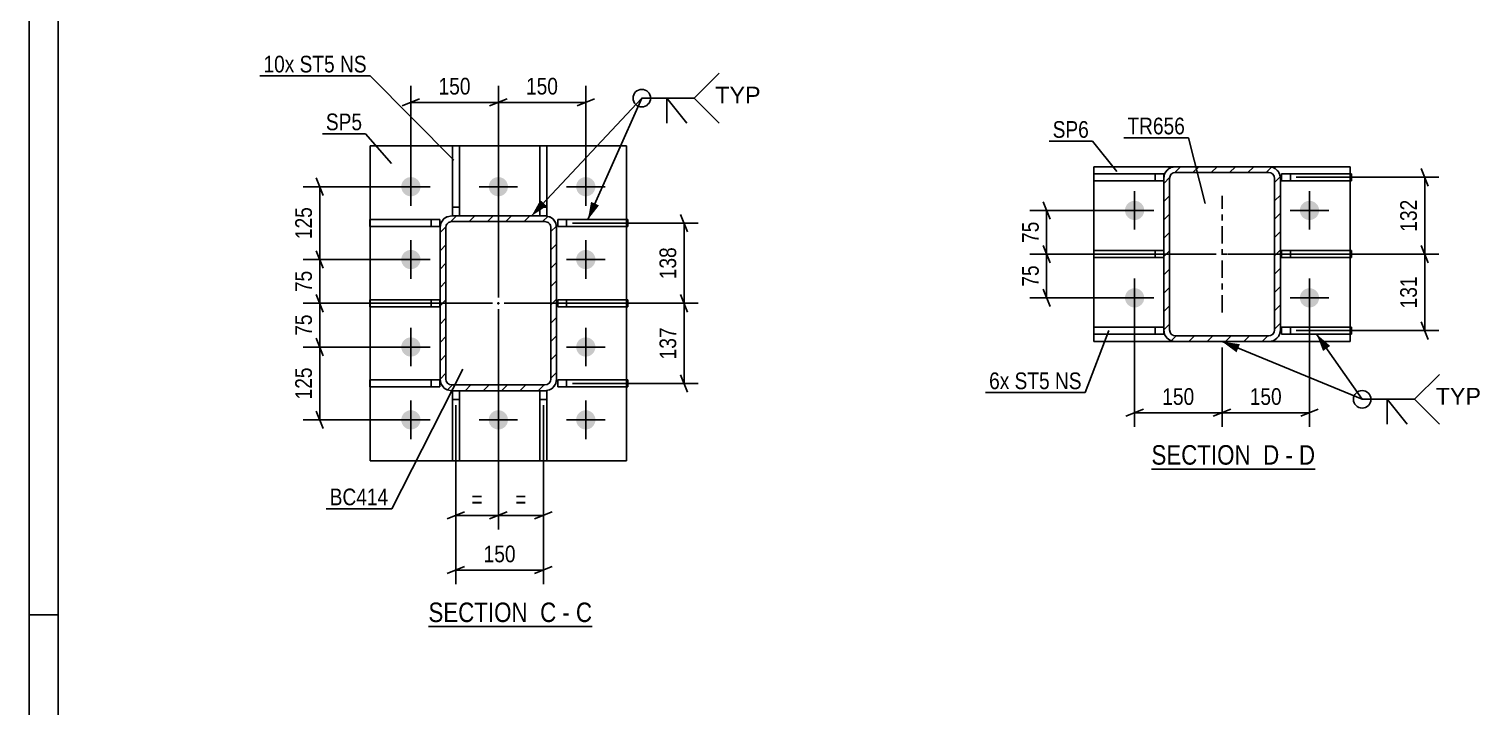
# Model space of a CAD drawing. Header units: millimetres. Extents: x -188 to 1001, y -654 to 187.
# Drawn here: x -187.8 to 61.3, y -520.6 to -404.3 of the extents above; entities that cross this region are included whole.
import ezdxf

# ---------------------------------------------------------------- set-up
doc = ezdxf.new("R2010")
doc.units = ezdxf.units.MM
doc.linetypes.add('DXK_LINE_DOT2', pattern=[3.9198, 1.9599, -1.9599])
doc.linetypes.add('DXK_LINE_DOT3', pattern=[5.9187, 2.979, -0.9799, 0.9799, -0.9799])
doc.styles.add('Arial', font='ARIAL.TTF', dxfattribs={"height": 0.2})
doc.styles.add('Arial Narrow', font='ARIALN.TTF', dxfattribs={"height": 0.2})

# ---------------------------------------------------------------- blocks, each defined once
blk = doc.blocks.new('Unknown-761542699-1162')
at = {"color": 5, "linetype": 'Continuous'}
for p, q in [((-187.8, 187.19), (-187.8, -653.81)), ((-182.8, 182.19), (-182.8, -648.81)), ((-182.8, -504.81), (-187.8, -504.81))]:
    blk.add_line(p, q, dxfattribs=at)
blk = doc.blocks.new('Unknown-761542699-14 - 3968')
at = {"color": 6, "linetype": 'Continuous'}
blk.add_line((-119.28, -506.77), (-91.21, -506.77), dxfattribs=at)
at = {"color": 0, "linetype": 'Continuous'}
blk.add_wipeout([(-101.17, -506.02), (-101.17, -502.52), (-119.28, -502.52), (-119.28, -506.02)], dxfattribs=at)
at = {"color": 7, "linetype": 'Continuous', "style": 'Arial Narrow'}
blk.add_text('SECTION ', height=3.34, dxfattribs=at).set_placement((-119.28, -506.02))
at = {"color": 0, "linetype": 'Continuous'}
blk.add_wipeout([(-97.35, -506.02), (-97.35, -502.52), (-100.12, -502.52), (-100.12, -506.02)], dxfattribs=at)
blk.add_wipeout([(-95.03, -506.02), (-95.03, -502.52), (-96.3, -502.52), (-96.3, -506.02)], dxfattribs=at)
at = {"color": 7, "linetype": 'Continuous', "style": 'Arial Narrow'}
blk.add_text('C', height=3.34, dxfattribs=at).set_placement((-100.12, -506.02))
at = {"color": 0, "linetype": 'Continuous'}
blk.add_wipeout([(-91.21, -506.02), (-91.21, -502.52), (-93.98, -502.52), (-93.98, -506.02)], dxfattribs=at)
at = {"color": 7, "linetype": 'Continuous', "style": 'Arial Narrow'}
for s, p in [('C', (-93.98, -506.02)), ('-', (-96.3, -506.02))]:
    blk.add_text(s, height=3.34, dxfattribs=at).set_placement(p)
blk = doc.blocks.new('Unknown-761542699-17 - 6103')
at = {"color": 6, "linetype": 'Continuous'}
blk.add_line((4.75, -479.77), (32.82, -479.77), dxfattribs=at)
at = {"color": 0, "linetype": 'Continuous'}
blk.add_wipeout([(22.86, -479.02), (22.86, -475.52), (4.75, -475.52), (4.75, -479.02)], dxfattribs=at)
at = {"color": 7, "linetype": 'Continuous', "style": 'Arial Narrow'}
blk.add_text('SECTION ', height=3.34, dxfattribs=at).set_placement((4.75, -479.02))
at = {"color": 0, "linetype": 'Continuous'}
blk.add_wipeout([(26.68, -479.02), (26.68, -475.52), (23.91, -475.52), (23.91, -479.02)], dxfattribs=at)
blk.add_wipeout([(29, -479.02), (29, -475.52), (27.73, -475.52), (27.73, -479.02)], dxfattribs=at)
at = {"color": 7, "linetype": 'Continuous', "style": 'Arial Narrow'}
blk.add_text('D', height=3.34, dxfattribs=at).set_placement((23.91, -479.02))
at = {"color": 0, "linetype": 'Continuous'}
blk.add_wipeout([(32.82, -479.02), (32.82, -475.52), (30.05, -475.52), (30.05, -479.02)], dxfattribs=at)
at = {"color": 7, "linetype": 'Continuous', "style": 'Arial Narrow'}
for s, p in [('D', (30.05, -479.02)), ('-', (27.73, -479.02))]:
    blk.add_text(s, height=3.34, dxfattribs=at).set_placement(p)
blk = doc.blocks.new('Part-761542699-4079 - 3968')
at = {"color": 2, "linetype": 'Continuous'}
for p, q in [((-85.07, -450.74), (-97.07, -450.74)), ((-97.07, -451.94), (-97.07, -450.74)), ((-85.07, -450.74), (-85.07, -451.94)), ((-85.07, -451.94), (-97.07, -451.94))]:
    blk.add_line(p, q, dxfattribs=at)
at = {"color": 7, "linetype": 'DXK_LINE_DOT2'}
blk.add_line((-95.57, -451.94), (-95.57, -450.74), dxfattribs=at)
blk = doc.blocks.new('Part-761542699-4140 - 3968')
at = {"linetype": 'Continuous'}
h = blk.add_hatch(dxfattribs=at)
h.set_pattern_fill('', scale=0.7, style=0, pattern_type=0)
h.set_pattern_definition([(45, (-117.2948, -464.3396), (-1.57154, 1.57154), [])])
h.paths.add_polyline_path([(-117.29, -438.34), (-117.29, -464.34), (-117.14, -465.1), (-116.71, -465.75), (-116.06, -466.19), (-115.29, -466.34), (-99.29, -466.34), (-98.53, -466.19), (-97.88, -465.75), (-97.45, -465.1), (-97.29, -464.34), (-97.29, -438.34), (-97.45, -437.57), (-97.88, -436.93), (-98.53, -436.49), (-99.29, -436.34), (-115.29, -436.34), (-116.06, -436.49), (-116.71, -436.93), (-117.14, -437.57)])
h.paths.add_polyline_path([(-116, -437.63), (-115.68, -437.42), (-115.29, -437.34), (-99.29, -437.34), (-98.91, -437.42), (-98.59, -437.63), (-98.37, -437.96), (-98.29, -438.34), (-98.29, -464.34), (-98.37, -464.72), (-98.59, -465.05), (-98.91, -465.26), (-99.29, -465.34), (-115.29, -465.34), (-115.68, -465.26), (-116, -465.05), (-116.22, -464.72), (-116.29, -464.34), (-116.29, -438.34), (-116.22, -437.96)])
blk.add_hatch(color=30, dxfattribs=at).paths.add_polyline_path([(-107.29, -451.44, -1), (-107.29, -451.24, -1)])
at = {"color": 7, "linetype": 'DXK_LINE_DOT2'}
for p, q in [((-117.29, -438.34), (-117.14, -437.57)), ((-117.29, -464.34), (-117.29, -438.34)), ((-116.22, -437.96), (-116.29, -438.34)), ((-116.29, -464.34), (-116.29, -438.34)), ((-116.06, -436.49), (-115.29, -436.34)), ((-115.29, -437.34), (-115.68, -437.42)), ((-115.29, -436.34), (-99.29, -436.34)), ((-115.29, -437.34), (-99.29, -437.34)), ((-99.29, -436.34), (-98.53, -436.49)), ((-98.91, -437.42), (-99.29, -437.34)), ((-98.29, -438.34), (-98.37, -437.96)), ((-98.29, -464.34), (-98.29, -438.34)), ((-97.45, -437.57), (-97.29, -438.34)), ((-97.29, -464.34), (-97.29, -438.34)), ((-117.14, -465.1), (-117.29, -464.34)), ((-116.29, -464.34), (-116.22, -464.72)), ((-115.68, -465.26), (-115.29, -465.34)), ((-115.29, -465.34), (-99.29, -465.34)), ((-99.29, -465.34), (-98.91, -465.26)), ((-98.37, -464.72), (-98.29, -464.34)), ((-97.29, -464.34), (-97.45, -465.1)), ((-115.29, -466.34), (-116.06, -466.19)), ((-115.29, -466.34), (-99.29, -466.34)), ((-98.53, -466.19), (-99.29, -466.34))]:
    blk.add_line(p, q, dxfattribs=at)
at = {"color": 2, "linetype": 'Continuous'}
for p, q in [((-117.14, -437.57), (-117.29, -438.34)), ((-117.29, -464.34), (-117.29, -438.34)), ((-116.29, -438.34), (-116.22, -437.96)), ((-116.29, -464.34), (-116.29, -438.34)), ((-115.29, -436.34), (-116.06, -436.49)), ((-115.68, -437.42), (-115.29, -437.34)), ((-115.29, -436.34), (-99.29, -436.34)), ((-115.29, -437.34), (-99.29, -437.34)), ((-98.53, -436.49), (-99.29, -436.34)), ((-99.29, -437.34), (-98.91, -437.42)), ((-98.37, -437.96), (-98.29, -438.34)), ((-98.29, -464.34), (-98.29, -438.34)), ((-97.29, -438.34), (-97.45, -437.57)), ((-97.29, -464.34), (-97.29, -438.34)), ((-117.29, -464.34), (-117.14, -465.1)), ((-116.22, -464.72), (-116.29, -464.34)), ((-115.29, -465.34), (-115.68, -465.26)), ((-115.29, -465.34), (-99.29, -465.34)), ((-98.91, -465.26), (-99.29, -465.34)), ((-98.29, -464.34), (-98.37, -464.72)), ((-97.45, -465.1), (-97.29, -464.34)), ((-116.06, -466.19), (-115.29, -466.34)), ((-115.29, -466.34), (-99.29, -466.34)), ((-99.29, -466.34), (-98.53, -466.19))]:
    blk.add_line(p, q, dxfattribs=at)
at = {"color": 30, "linetype": 'DXK_LINE_DOT3'}
blk.add_line((-107.29, -451.34), (-107.29, -451.34), dxfattribs=at)
at = {"color": 30, "linetype": 'Continuous'}
blk.add_circle((-107.29, -451.34), 0.1, dxfattribs=at)
at = {"color": 7, "linetype": 'DXK_LINE_DOT2'}
for centre, radius, start, end in [((-115.29, -438.34), 2, 112.5, 157.5), ((-115.29, -438.34), 1, 112.5, 157.5), ((-99.29, -438.34), 1, 22.5, 67.5), ((-99.29, -438.34), 2, 22.5, 67.5), ((-115.29, -464.34), 2, 202.5, 247.5), ((-115.29, -464.34), 1, 202.5, 247.5), ((-99.29, -464.34), 1, 292.5, 337.5), ((-99.29, -464.34), 2, 292.5, 337.5)]:
    blk.add_arc(centre, radius, start, end, dxfattribs=at)
at = {"color": 2, "linetype": 'Continuous'}
for centre, radius, start, end in [((-115.29, -438.34), 2, 112.5, 157.5), ((-115.29, -438.34), 1, 112.5, 157.5), ((-99.29, -438.34), 1, 22.5, 67.5), ((-99.29, -438.34), 2, 22.5, 67.5), ((-115.29, -464.34), 2, 202.5, 247.5), ((-115.29, -464.34), 1, 202.5, 247.5), ((-99.29, -464.34), 1, 292.5, 337.5), ((-99.29, -464.34), 2, 292.5, 337.5)]:
    blk.add_arc(centre, radius, start, end, dxfattribs=at)
blk = doc.blocks.new('Part-761542699-4089 - 3968')
at = {"color": 2, "linetype": 'Continuous'}
for p, q in [((-129.31, -438.19), (-129.31, -436.99)), ((-129.31, -436.99), (-117.31, -436.99)), ((-129.31, -438.19), (-117.31, -438.19)), ((-117.31, -438.19), (-117.31, -436.99))]:
    blk.add_line(p, q, dxfattribs=at)
at = {"color": 7, "linetype": 'DXK_LINE_DOT2'}
blk.add_line((-118.81, -438.19), (-118.81, -436.99), dxfattribs=at)
blk = doc.blocks.new('Bolt-761542699-3985 - 3968')
at = {"linetype": 'Continuous'}
for points in [[(-123.94, -431.34, -1), (-120.64, -431.34, -1)], [(-108.94, -431.34, -1), (-105.64, -431.34, -1)], [(-93.94, -431.34, -1), (-90.64, -431.34, -1)], [(-123.94, -443.84, -1), (-120.64, -443.84, -1)], [(-93.94, -443.84, -1), (-90.64, -443.84, -1)], [(-123.94, -458.84, -1), (-120.64, -458.84, -1)], [(-93.94, -458.84, -1), (-90.64, -458.84, -1)], [(-123.94, -471.34, -1), (-120.64, -471.34, -1)], [(-108.94, -471.34, -1), (-105.64, -471.34, -1)], [(-93.94, -471.34, -1), (-90.64, -471.34, -1)]]:
    blk.add_hatch(color=1, dxfattribs=at).paths.add_polyline_path(points)
at = {"color": 1, "linetype": 'Continuous'}
for p, q in [((-122.29, -434.64), (-122.29, -428.04)), ((-107.29, -434.64), (-107.29, -428.04)), ((-92.29, -434.64), (-92.29, -428.04)), ((-118.99, -431.34), (-125.59, -431.34)), ((-103.99, -431.34), (-110.59, -431.34)), ((-88.99, -431.34), (-95.59, -431.34)), ((-122.29, -447.14), (-122.29, -440.54)), ((-92.29, -447.14), (-92.29, -440.54)), ((-118.99, -443.84), (-125.59, -443.84)), ((-88.99, -443.84), (-95.59, -443.84)), ((-122.29, -462.14), (-122.29, -455.54)), ((-92.29, -462.14), (-92.29, -455.54)), ((-118.99, -458.84), (-125.59, -458.84)), ((-88.99, -458.84), (-95.59, -458.84)), ((-122.29, -474.64), (-122.29, -468.04)), ((-107.29, -474.64), (-107.29, -468.04)), ((-92.29, -474.64), (-92.29, -468.04)), ((-118.99, -471.34), (-125.59, -471.34)), ((-103.99, -471.34), (-110.59, -471.34)), ((-88.99, -471.34), (-95.59, -471.34))]:
    blk.add_line(p, q, dxfattribs=at)
blk = doc.blocks.new('Part-761542699-4084 - 3968')
at = {"color": 2, "linetype": 'Continuous'}
for p, q in [((-85.07, -464.49), (-97.07, -464.49)), ((-97.07, -465.69), (-97.07, -464.49)), ((-85.07, -465.69), (-97.07, -465.69)), ((-85.07, -464.49), (-85.07, -465.69))]:
    blk.add_line(p, q, dxfattribs=at)
at = {"color": 7, "linetype": 'DXK_LINE_DOT2'}
blk.add_line((-95.57, -465.69), (-95.57, -464.49), dxfattribs=at)
blk = doc.blocks.new('Part-761542699-4024 - 3968')
at = {"color": 2, "linetype": 'Continuous'}
for p, q in [((-129.29, -424.34), (-85.29, -424.34)), ((-129.29, -436.99), (-129.29, -424.34)), ((-85.29, -436.99), (-85.29, -424.34)), ((-129.29, -450.74), (-129.29, -438.19)), ((-85.29, -450.74), (-85.29, -438.19)), ((-129.29, -464.49), (-129.29, -451.94)), ((-85.29, -464.49), (-85.29, -451.94)), ((-129.29, -478.34), (-129.29, -465.69)), ((-85.29, -478.34), (-85.29, -465.69)), ((-85.29, -478.34), (-129.29, -478.34))]:
    blk.add_line(p, q, dxfattribs=at)
at = {"color": 7, "linetype": 'DXK_LINE_DOT2'}
for p, q in [((-129.29, -438.19), (-129.29, -436.99)), ((-85.29, -438.19), (-85.29, -436.99)), ((-129.29, -451.94), (-129.29, -450.74)), ((-85.29, -451.94), (-85.29, -450.74)), ((-129.29, -465.69), (-129.29, -464.49)), ((-85.29, -465.69), (-85.29, -464.49))]:
    blk.add_line(p, q, dxfattribs=at)
blk = doc.blocks.new('Part-761542699-4074 - 3968')
at = {"color": 2, "linetype": 'Continuous'}
for p, q in [((-85.07, -436.99), (-97.07, -436.99)), ((-97.07, -438.19), (-97.07, -436.99)), ((-85.07, -438.19), (-97.07, -438.19)), ((-85.07, -436.99), (-85.07, -438.19))]:
    blk.add_line(p, q, dxfattribs=at)
at = {"color": 7, "linetype": 'DXK_LINE_DOT2'}
blk.add_line((-95.57, -438.19), (-95.57, -436.99), dxfattribs=at)
blk = doc.blocks.new('Part-761542699-4094 - 3968')
at = {"color": 2, "linetype": 'Continuous'}
for p, q in [((-129.31, -451.94), (-129.31, -450.74)), ((-129.31, -450.74), (-117.31, -450.74)), ((-117.31, -451.94), (-117.31, -450.74)), ((-129.31, -451.94), (-117.31, -451.94))]:
    blk.add_line(p, q, dxfattribs=at)
at = {"color": 7, "linetype": 'DXK_LINE_DOT2'}
blk.add_line((-118.81, -451.94), (-118.81, -450.74), dxfattribs=at)
blk = doc.blocks.new('Part-761542699-4099 - 3968')
at = {"color": 2, "linetype": 'Continuous'}
for p, q in [((-129.31, -465.69), (-129.31, -464.49)), ((-129.31, -464.49), (-117.31, -464.49)), ((-129.31, -465.69), (-117.31, -465.69)), ((-117.31, -465.69), (-117.31, -464.49))]:
    blk.add_line(p, q, dxfattribs=at)
at = {"color": 7, "linetype": 'DXK_LINE_DOT2'}
blk.add_line((-118.81, -465.69), (-118.81, -464.49), dxfattribs=at)
blk = doc.blocks.new('Part-761542699-4104 - 3968')
at = {"color": 2, "linetype": 'Continuous'}
for p, q in [((-115.17, -436.34), (-115.17, -424.34)), ((-115.17, -424.34), (-113.97, -424.34)), ((-113.97, -424.34), (-113.97, -436.34))]:
    blk.add_line(p, q, dxfattribs=at)
at = {"color": 7, "linetype": 'DXK_LINE_DOT2'}
for p, q in [((-115.17, -434.84), (-113.97, -434.84)), ((-113.97, -436.34), (-115.17, -436.34))]:
    blk.add_line(p, q, dxfattribs=at)
blk = doc.blocks.new('Part-761542699-4109 - 3968')
at = {"color": 2, "linetype": 'Continuous'}
for p, q in [((-100.17, -436.34), (-100.17, -424.34)), ((-100.17, -424.34), (-98.97, -424.34)), ((-98.97, -424.34), (-98.97, -436.34)), ((-98.97, -436.34), (-99.3, -436.34))]:
    blk.add_line(p, q, dxfattribs=at)
at = {"color": 7, "linetype": 'DXK_LINE_DOT2'}
for p, q in [((-100.17, -434.84), (-98.97, -434.84)), ((-99.3, -436.34), (-100.17, -436.34))]:
    blk.add_line(p, q, dxfattribs=at)
blk = doc.blocks.new('Part-761542699-4114 - 3968')
at = {"color": 2, "linetype": 'Continuous'}
for p, q in [((-115.17, -478.34), (-115.17, -466.34)), ((-113.97, -466.34), (-113.97, -478.34)), ((-113.97, -478.34), (-115.17, -478.34))]:
    blk.add_line(p, q, dxfattribs=at)
at = {"color": 7, "linetype": 'DXK_LINE_DOT2'}
for p, q in [((-115.17, -466.34), (-113.97, -466.34)), ((-115.17, -467.84), (-113.97, -467.84))]:
    blk.add_line(p, q, dxfattribs=at)
blk = doc.blocks.new('Part-761542699-4119 - 3968')
at = {"color": 2, "linetype": 'Continuous'}
for p, q in [((-100.17, -478.34), (-100.17, -466.34)), ((-98.97, -466.34), (-99.29, -466.34)), ((-98.97, -466.34), (-98.97, -478.34)), ((-98.97, -478.34), (-100.17, -478.34))]:
    blk.add_line(p, q, dxfattribs=at)
at = {"color": 7, "linetype": 'DXK_LINE_DOT2'}
for p, q in [((-99.29, -466.34), (-100.17, -466.34)), ((-100.17, -467.84), (-98.97, -467.84))]:
    blk.add_line(p, q, dxfattribs=at)
blk = doc.blocks.new('Part-761542699-6225 - 6103')
at = {"color": 2, "linetype": 'Continuous'}
for p, q in [((-5.14, -430.33), (-5.14, -429.13)), ((-5.14, -429.13), (6.86, -429.13)), ((-5.14, -430.33), (6.86, -430.33)), ((6.86, -429.13), (6.86, -429.91))]:
    blk.add_line(p, q, dxfattribs=at)
at = {"color": 7, "linetype": 'DXK_LINE_DOT2'}
for p, q in [((5.36, -430.33), (5.36, -429.13)), ((6.86, -429.91), (6.86, -430.33))]:
    blk.add_line(p, q, dxfattribs=at)
blk = doc.blocks.new('Part-761542699-6205 - 6103')
at = {"color": 2, "linetype": 'Continuous'}
for p, q in [((39.08, -455.43), (27.08, -455.43)), ((27.08, -456.63), (27.08, -455.43)), ((39.08, -455.43), (39.08, -456.63)), ((39.08, -456.63), (27.08, -456.63))]:
    blk.add_line(p, q, dxfattribs=at)
at = {"color": 7, "linetype": 'DXK_LINE_DOT2'}
blk.add_line((28.58, -456.63), (28.58, -455.43), dxfattribs=at)
blk = doc.blocks.new('Part-761542699-6189 - 6103')
at = {"color": 2, "linetype": 'Continuous'}
for p, q in [((-5.14, -457.91), (-5.14, -427.91)), ((-5.14, -427.91), (8.86, -427.91)), ((38.86, -427.91), (24.86, -427.91)), ((38.86, -427.91), (38.86, -429.13)), ((38.86, -430.33), (38.86, -442.28)), ((38.86, -455.43), (38.86, -443.48)), ((-5.14, -457.91), (8.86, -457.91)), ((38.86, -457.91), (24.86, -457.91)), ((38.86, -457.91), (38.86, -456.63))]:
    blk.add_line(p, q, dxfattribs=at)
at = {"color": 7, "linetype": 'DXK_LINE_DOT2'}
for p, q in [((24.86, -427.91), (8.86, -427.91)), ((38.86, -427.91), (38.86, -443.48)), ((38.86, -429.13), (38.86, -430.33)), ((38.86, -443.48), (38.86, -442.28)), ((38.86, -456.63), (38.86, -455.43)), ((24.86, -457.91), (8.86, -457.91))]:
    blk.add_line(p, q, dxfattribs=at)
blk = doc.blocks.new('Part-761542699-6210 - 6103')
at = {"color": 2, "linetype": 'Continuous'}
for p, q in [((39.08, -429.13), (27.08, -429.13)), ((27.08, -430.33), (27.08, -429.13)), ((39.08, -430.33), (27.08, -430.33)), ((39.08, -429.13), (39.08, -430.33))]:
    blk.add_line(p, q, dxfattribs=at)
at = {"color": 7, "linetype": 'DXK_LINE_DOT2'}
blk.add_line((28.58, -430.33), (28.58, -429.13), dxfattribs=at)
blk = doc.blocks.new('Part-761542699-6215 - 6103')
at = {"color": 2, "linetype": 'Continuous'}
for p, q in [((39.08, -442.28), (27.08, -442.28)), ((27.08, -443.48), (27.08, -442.28)), ((39.08, -442.28), (39.08, -443.48)), ((39.08, -443.48), (27.08, -443.48))]:
    blk.add_line(p, q, dxfattribs=at)
at = {"color": 7, "linetype": 'DXK_LINE_DOT2'}
blk.add_line((28.58, -443.48), (28.58, -442.28), dxfattribs=at)
blk = doc.blocks.new('Part-761542699-6220 - 6103')
at = {"color": 2, "linetype": 'Continuous'}
for p, q in [((-5.14, -456.63), (-5.14, -455.43)), ((-5.14, -455.43), (6.86, -455.43)), ((-5.14, -456.63), (6.86, -456.63)), ((6.86, -456.63), (6.86, -455.91))]:
    blk.add_line(p, q, dxfattribs=at)
at = {"color": 7, "linetype": 'DXK_LINE_DOT2'}
for p, q in [((5.36, -456.63), (5.36, -455.43)), ((6.86, -455.91), (6.86, -455.43))]:
    blk.add_line(p, q, dxfattribs=at)
blk = doc.blocks.new('Part-761542699-6230 - 6103')
at = {"color": 2, "linetype": 'Continuous'}
for p, q in [((-5.14, -443.48), (-5.14, -442.28)), ((-5.14, -442.28), (6.86, -442.28)), ((-5.14, -443.48), (6.86, -443.48))]:
    blk.add_line(p, q, dxfattribs=at)
at = {"color": 7, "linetype": 'DXK_LINE_DOT2'}
for p, q in [((5.36, -443.48), (5.36, -442.28)), ((6.86, -442.28), (6.86, -443.48))]:
    blk.add_line(p, q, dxfattribs=at)
blk = doc.blocks.new('Part-761542699-6236 - 6103')
at = {"linetype": 'Continuous'}
h = blk.add_hatch(dxfattribs=at)
h.set_pattern_fill('', scale=0.7, style=0, pattern_type=0)
h.set_pattern_definition([(45, (6.855, -455.9148), (-1.57154, 1.57154), [])])
h.paths.add_polyline_path([(6.86, -429.91), (6.86, -455.91), (7.01, -456.68), (7.44, -457.33), (8.09, -457.76), (8.86, -457.91), (24.86, -457.91), (25.62, -457.76), (26.27, -457.33), (26.7, -456.68), (26.86, -455.91), (26.86, -429.91), (26.7, -429.15), (26.27, -428.5), (25.62, -428.07), (24.86, -427.91), (8.86, -427.91), (8.09, -428.07), (7.44, -428.5), (7.01, -429.15)])
h.paths.add_polyline_path([(8.15, -429.21), (8.47, -428.99), (8.86, -428.91), (24.86, -428.91), (25.24, -428.99), (25.56, -429.21), (25.78, -429.53), (25.86, -429.91), (25.86, -455.91), (25.78, -456.3), (25.56, -456.62), (25.24, -456.84), (24.86, -456.91), (8.86, -456.91), (8.47, -456.84), (8.15, -456.62), (7.93, -456.3), (7.86, -455.91), (7.86, -429.91), (7.93, -429.53)])
at = {"color": 7, "linetype": 'DXK_LINE_DOT2'}
for p, q in [((8.09, -428.07), (8.86, -427.91)), ((8.86, -427.91), (24.86, -427.91)), ((24.86, -427.91), (25.62, -428.07)), ((6.86, -429.91), (7.01, -429.15)), ((6.86, -455.91), (6.86, -429.91)), ((7.93, -429.53), (7.86, -429.91)), ((7.86, -455.91), (7.86, -429.91)), ((8.86, -428.91), (8.47, -428.99)), ((8.86, -428.91), (24.86, -428.91)), ((25.24, -428.99), (24.86, -428.91)), ((25.86, -429.91), (25.78, -429.53)), ((25.86, -455.91), (25.86, -429.91)), ((26.7, -429.15), (26.86, -429.91)), ((26.86, -455.91), (26.86, -429.91)), ((7.01, -456.68), (6.86, -455.91)), ((7.86, -455.91), (7.93, -456.3)), ((8.86, -457.91), (8.09, -457.76)), ((8.47, -456.84), (8.86, -456.91)), ((8.86, -456.91), (24.86, -456.91)), ((8.86, -457.91), (24.86, -457.91)), ((24.86, -456.91), (25.24, -456.84)), ((25.62, -457.76), (24.86, -457.91)), ((25.78, -456.3), (25.86, -455.91)), ((26.86, -455.91), (26.7, -456.68))]:
    blk.add_line(p, q, dxfattribs=at)
at = {"color": 2, "linetype": 'Continuous'}
for p, q in [((8.86, -427.91), (8.09, -428.07)), ((8.86, -427.91), (24.86, -427.91)), ((25.62, -428.07), (24.86, -427.91)), ((7.01, -429.15), (6.86, -429.91)), ((6.86, -455.91), (6.86, -429.91)), ((7.86, -429.91), (7.93, -429.53)), ((7.86, -455.91), (7.86, -429.91)), ((8.47, -428.99), (8.86, -428.91)), ((8.86, -428.91), (24.86, -428.91)), ((24.86, -428.91), (25.24, -428.99)), ((25.78, -429.53), (25.86, -429.91)), ((25.86, -455.91), (25.86, -429.91)), ((26.86, -429.91), (26.7, -429.15)), ((26.86, -455.91), (26.86, -429.91)), ((6.86, -455.91), (7.01, -456.68)), ((7.93, -456.3), (7.86, -455.91)), ((8.09, -457.76), (8.86, -457.91)), ((8.86, -456.91), (8.47, -456.84)), ((8.86, -456.91), (24.86, -456.91)), ((8.86, -457.91), (24.86, -457.91)), ((25.24, -456.84), (24.86, -456.91)), ((24.86, -457.91), (25.62, -457.76)), ((25.86, -455.91), (25.78, -456.3)), ((26.7, -456.68), (26.86, -455.91))]:
    blk.add_line(p, q, dxfattribs=at)
at = {"color": 7, "linetype": 'DXK_LINE_DOT3'}
for p, q in [((16.86, -452.91), (16.86, -432.91)), ((6.86, -442.91), (26.86, -442.91))]:
    blk.add_line(p, q, dxfattribs=at)
at = {"color": 7, "linetype": 'DXK_LINE_DOT2'}
for centre, radius, start, end in [((8.86, -429.91), 2, 112.5, 157.5), ((24.86, -429.91), 2, 22.5, 67.5), ((8.86, -429.91), 1, 112.5, 157.5), ((24.86, -429.91), 1, 22.5, 67.5), ((8.86, -455.91), 2, 202.5, 247.5), ((8.86, -455.91), 1, 202.5, 247.5), ((24.86, -455.91), 1, 292.5, 337.5), ((24.86, -455.91), 2, 292.5, 337.5)]:
    blk.add_arc(centre, radius, start, end, dxfattribs=at)
at = {"color": 2, "linetype": 'Continuous'}
for centre, radius, start, end in [((8.86, -429.91), 2, 112.5, 157.5), ((24.86, -429.91), 2, 22.5, 67.5), ((8.86, -429.91), 1, 112.5, 157.5), ((24.86, -429.91), 1, 22.5, 67.5), ((8.86, -455.91), 2, 202.5, 247.5), ((8.86, -455.91), 1, 202.5, 247.5), ((24.86, -455.91), 1, 292.5, 337.5), ((24.86, -455.91), 2, 292.5, 337.5)]:
    blk.add_arc(centre, radius, start, end, dxfattribs=at)
blk = doc.blocks.new('Bolt-761542699-6251 - 6103')
at = {"linetype": 'Continuous'}
for points in [[(0.21, -435.41, -1), (3.51, -435.41, -1)], [(30.21, -435.41, -1), (33.51, -435.41, -1)], [(0.21, -450.41, -1), (3.51, -450.41, -1)], [(30.21, -450.41, -1), (33.51, -450.41, -1)]]:
    blk.add_hatch(color=1, dxfattribs=at).paths.add_polyline_path(points)
at = {"color": 1, "linetype": 'Continuous'}
for p, q in [((1.86, -438.71), (1.86, -432.11)), ((31.86, -438.71), (31.86, -432.11)), ((5.16, -435.41), (-1.44, -435.41)), ((35.16, -435.41), (28.56, -435.41)), ((1.86, -453.71), (1.86, -447.11)), ((31.86, -453.71), (31.86, -447.11)), ((5.16, -450.41), (-1.44, -450.41)), ((35.16, -450.41), (28.56, -450.41))]:
    blk.add_line(p, q, dxfattribs=at)
blk = doc.blocks.new('StraightDimension-761542699-31404 - 3968')
at = {"color": 7, "linetype": 'Continuous'}
for p, q in [((-94.57, -437.59), (-73.03, -437.59)), ((-74.83, -439.09), (-76.03, -436.09)), ((-75.43, -451.34), (-75.43, -437.59)), ((-76.03, -449.84), (-74.83, -452.84)), ((-106.29, -451.34), (-73.03, -451.34))]:
    blk.add_line(p, q, dxfattribs=at)
at = {"color": 0}
blk.add_wipeout([(-76.18, -441.12), (-80.38, -441.12), (-80.38, -447.81), (-76.18, -447.81)], dxfattribs=at)
at = {"color": 3, "style": 'Arial Narrow'}
blk.add_text('138', height=2.863, rotation=90.0002, dxfattribs=at).set_placement((-76.78, -447.21))
blk = doc.blocks.new('StraightDimension-761542699-31479 - 3968')
at = {"color": 7, "linetype": 'Continuous'}
for p, q in [((-114.57, -468.84), (-114.57, -499.52)), ((-99.57, -468.84), (-99.57, -499.52)), ((-113.07, -496.52), (-116.07, -497.72)), ((-114.57, -497.12), (-99.57, -497.12)), ((-101.07, -497.72), (-98.07, -496.52))]:
    blk.add_line(p, q, dxfattribs=at)
at = {"color": 0}
blk.add_wipeout([(-103.73, -496.37), (-103.73, -492.17), (-110.41, -492.17), (-110.41, -496.37)], dxfattribs=at)
at = {"color": 3, "style": 'Arial Narrow'}
blk.add_text('150', height=2.863, dxfattribs=at).set_placement((-109.81, -495.77))
blk = doc.blocks.new('StraightDimension-761542699-31098 - 3968')
at = {"color": 7, "linetype": 'Continuous'}
for p, q in [((-107.29, -450.34), (-107.29, -414.03)), ((-92.29, -430.34), (-92.29, -414.03)), ((-105.79, -416.28), (-108.79, -417.48)), ((-107.29, -416.88), (-92.29, -416.88)), ((-93.79, -417.48), (-90.79, -416.28))]:
    blk.add_line(p, q, dxfattribs=at)
at = {"color": 0}
blk.add_wipeout([(-96.45, -416.13), (-96.45, -411.93), (-103.14, -411.93), (-103.14, -416.13)], dxfattribs=at)
at = {"color": 3, "style": 'Arial Narrow'}
blk.add_text('150', height=2.863, dxfattribs=at).set_placement((-102.54, -415.53))
blk = doc.blocks.new('StraightDimension-761542699-31099 - 3968')
at = {"color": 7, "linetype": 'Continuous'}
for p, q in [((-122.29, -430.34), (-122.29, -414.03)), ((-107.29, -450.34), (-107.29, -414.03)), ((-120.79, -416.28), (-123.79, -417.48)), ((-122.29, -416.88), (-107.29, -416.88)), ((-108.79, -417.48), (-105.79, -416.28))]:
    blk.add_line(p, q, dxfattribs=at)
at = {"color": 0}
blk.add_wipeout([(-111.45, -416.13), (-111.45, -411.93), (-118.14, -411.93), (-118.14, -416.13)], dxfattribs=at)
at = {"color": 3, "style": 'Arial Narrow'}
blk.add_text('150', height=2.863, dxfattribs=at).set_placement((-117.54, -415.53))
blk = doc.blocks.new('StraightDimension-761542699-31252 - 3968')
at = {"color": 7, "linetype": 'Continuous'}
for p, q in [((-107.29, -452.34), (-107.29, -490.14)), ((-99.57, -468.84), (-99.57, -490.14)), ((-108.79, -488.34), (-105.79, -487.14)), ((-107.29, -487.74), (-99.57, -487.74)), ((-98.07, -487.14), (-101.07, -488.34))]:
    blk.add_line(p, q, dxfattribs=at)
at = {"color": 0}
blk.add_wipeout([(-101.87, -486.99), (-101.87, -482.79), (-104.99, -482.79), (-104.99, -486.99)], dxfattribs=at)
at = {"color": 3, "style": 'Arial Narrow'}
blk.add_text('=', height=2.86, dxfattribs=at).set_placement((-104.39, -486.39))
blk = doc.blocks.new('StraightDimension-761542699-31253 - 3968')
at = {"color": 7, "linetype": 'Continuous'}
for p, q in [((-107.29, -452.34), (-107.29, -490.14)), ((-114.57, -468.84), (-114.57, -490.14)), ((-116.07, -488.34), (-113.07, -487.14)), ((-114.57, -487.74), (-107.29, -487.74)), ((-105.79, -487.14), (-108.79, -488.34))]:
    blk.add_line(p, q, dxfattribs=at)
at = {"color": 0}
blk.add_wipeout([(-109.37, -486.99), (-109.37, -482.79), (-112.49, -482.79), (-112.49, -486.99)], dxfattribs=at)
at = {"color": 3, "style": 'Arial Narrow'}
blk.add_text('=', height=2.86, dxfattribs=at).set_placement((-111.89, -486.39))
blk = doc.blocks.new('StraightDimension-761542699-31327 - 3968')
at = {"color": 7, "linetype": 'Continuous'}
for p, q in [((-138.52, -429.84), (-137.32, -432.84)), ((-123.29, -431.34), (-140.77, -431.34)), ((-137.92, -443.84), (-137.92, -431.34)), ((-137.32, -445.34), (-138.52, -442.34)), ((-123.29, -443.84), (-140.77, -443.84))]:
    blk.add_line(p, q, dxfattribs=at)
at = {"color": 0}
blk.add_wipeout([(-138.67, -434.25), (-142.87, -434.25), (-142.87, -440.93), (-138.67, -440.93)], dxfattribs=at)
at = {"color": 3, "style": 'Arial Narrow'}
blk.add_text('125', height=2.863, rotation=90.0002, dxfattribs=at).set_placement((-139.27, -440.33))
blk = doc.blocks.new('StraightDimension-761542699-31328 - 3968')
at = {"color": 7, "linetype": 'Continuous'}
for p, q in [((-138.52, -442.34), (-137.32, -445.34)), ((-123.29, -443.84), (-140.77, -443.84)), ((-137.92, -451.34), (-137.92, -443.84)), ((-137.32, -452.84), (-138.52, -449.84)), ((-108.29, -451.34), (-140.77, -451.34))]:
    blk.add_line(p, q, dxfattribs=at)
at = {"color": 0}
blk.add_wipeout([(-138.67, -445.16), (-142.87, -445.16), (-142.87, -450.02), (-138.67, -450.02)], dxfattribs=at)
at = {"color": 3, "style": 'Arial Narrow'}
blk.add_text('75', height=2.863, rotation=90.0002, dxfattribs=at).set_placement((-139.27, -449.42))
blk = doc.blocks.new('StraightDimension-761542699-31329 - 3968')
at = {"color": 7, "linetype": 'Continuous'}
for p, q in [((-138.52, -449.84), (-137.32, -452.84)), ((-108.29, -451.34), (-140.77, -451.34)), ((-137.92, -458.84), (-137.92, -451.34)), ((-137.32, -460.34), (-138.52, -457.34)), ((-123.29, -458.84), (-140.77, -458.84))]:
    blk.add_line(p, q, dxfattribs=at)
at = {"color": 0}
blk.add_wipeout([(-138.67, -452.66), (-142.87, -452.66), (-142.87, -457.52), (-138.67, -457.52)], dxfattribs=at)
at = {"color": 3, "style": 'Arial Narrow'}
blk.add_text('75', height=2.863, rotation=90.0002, dxfattribs=at).set_placement((-139.27, -456.92))
blk = doc.blocks.new('StraightDimension-761542699-31330 - 3968')
at = {"color": 7, "linetype": 'Continuous'}
for p, q in [((-138.52, -457.34), (-137.32, -460.34)), ((-123.29, -458.84), (-140.77, -458.84)), ((-137.92, -471.34), (-137.92, -458.84)), ((-137.32, -472.84), (-138.52, -469.84)), ((-123.29, -471.34), (-140.77, -471.34))]:
    blk.add_line(p, q, dxfattribs=at)
at = {"color": 0}
blk.add_wipeout([(-138.67, -461.75), (-142.87, -461.75), (-142.87, -468.43), (-138.67, -468.43)], dxfattribs=at)
at = {"color": 3, "style": 'Arial Narrow'}
blk.add_text('125', height=2.863, rotation=90.0002, dxfattribs=at).set_placement((-139.27, -467.83))
blk = doc.blocks.new('StraightDimension-761542699-31405 - 3968')
at = {"color": 7, "linetype": 'Continuous'}
for p, q in [((-74.83, -452.84), (-76.03, -449.84)), ((-106.29, -451.34), (-73.03, -451.34)), ((-75.43, -465.09), (-75.43, -451.34)), ((-94.57, -465.09), (-73.03, -465.09)), ((-76.03, -463.59), (-74.83, -466.59))]:
    blk.add_line(p, q, dxfattribs=at)
at = {"color": 0}
blk.add_wipeout([(-76.18, -454.87), (-80.38, -454.87), (-80.38, -461.56), (-76.18, -461.56)], dxfattribs=at)
at = {"color": 3, "style": 'Arial Narrow'}
blk.add_text('137', height=2.863, rotation=90.0002, dxfattribs=at).set_placement((-76.78, -460.96))
blk = doc.blocks.new('StraightDimension-761542699-31483 - 6103')
at = {"color": 7, "linetype": 'Continuous'}
for p, q in [((15.86, -442.91), (-16.09, -442.91)), ((-13.84, -441.41), (-12.64, -444.41)), ((-13.24, -450.41), (-13.24, -442.91)), ((0.86, -450.41), (-16.09, -450.41)), ((-12.64, -451.91), (-13.84, -448.91))]:
    blk.add_line(p, q, dxfattribs=at)
at = {"color": 0}
blk.add_wipeout([(-13.99, -444.24), (-18.19, -444.24), (-18.19, -449.09), (-13.99, -449.09)], dxfattribs=at)
at = {"color": 3, "style": 'Arial Narrow'}
blk.add_text('75', height=2.863, rotation=90.0002, dxfattribs=at).set_placement((-14.59, -448.49))
blk = doc.blocks.new('StraightDimension-761542699-22446 - 6103')
at = {"color": 7, "linetype": 'Continuous'}
for p, q in [((31.86, -451.41), (31.86, -472.52)), ((16.86, -458.91), (16.86, -472.52)), ((18.36, -469.52), (15.36, -470.72)), ((16.86, -470.12), (31.86, -470.12)), ((30.36, -470.72), (33.36, -469.52))]:
    blk.add_line(p, q, dxfattribs=at)
at = {"color": 0}
blk.add_wipeout([(27.7, -469.37), (27.7, -465.17), (21.01, -465.17), (21.01, -469.37)], dxfattribs=at)
at = {"color": 3, "style": 'Arial Narrow'}
blk.add_text('150', height=2.863, dxfattribs=at).set_placement((21.61, -468.77))
blk = doc.blocks.new('StraightDimension-761542699-22447 - 6103')
at = {"color": 7, "linetype": 'Continuous'}
for p, q in [((1.86, -451.41), (1.86, -472.52)), ((16.86, -458.91), (16.86, -472.52)), ((3.36, -469.52), (0.36, -470.72)), ((1.86, -470.12), (16.86, -470.12)), ((15.36, -470.72), (18.36, -469.52))]:
    blk.add_line(p, q, dxfattribs=at)
at = {"color": 0}
blk.add_wipeout([(12.7, -469.37), (12.7, -465.17), (6.01, -465.17), (6.01, -469.37)], dxfattribs=at)
at = {"color": 3, "style": 'Arial Narrow'}
blk.add_text('150', height=2.863, dxfattribs=at).set_placement((6.61, -468.77))
blk = doc.blocks.new('StraightDimension-761542699-31482 - 6103')
at = {"color": 7, "linetype": 'Continuous'}
for p, q in [((0.86, -435.41), (-16.09, -435.41)), ((-13.84, -433.91), (-12.64, -436.91)), ((-13.24, -442.91), (-13.24, -435.41)), ((15.86, -442.91), (-16.09, -442.91)), ((-12.64, -444.41), (-13.84, -441.41))]:
    blk.add_line(p, q, dxfattribs=at)
at = {"color": 0}
blk.add_wipeout([(-13.99, -436.74), (-18.19, -436.74), (-18.19, -441.59), (-13.99, -441.59)], dxfattribs=at)
at = {"color": 3, "style": 'Arial Narrow'}
blk.add_text('75', height=2.863, rotation=90.0002, dxfattribs=at).set_placement((-14.59, -440.99))
blk = doc.blocks.new('StraightDimension-761542699-31533 - 6103')
at = {"color": 7, "linetype": 'Continuous'}
for p, q in [((52.23, -431.23), (51.03, -428.23)), ((29.58, -429.73), (54.03, -429.73)), ((51.63, -442.91), (51.63, -429.73)), ((17.86, -442.91), (54.03, -442.91)), ((51.03, -441.41), (52.23, -444.41))]:
    blk.add_line(p, q, dxfattribs=at)
at = {"color": 0}
blk.add_wipeout([(50.88, -432.98), (46.68, -432.98), (46.68, -439.66), (50.88, -439.66)], dxfattribs=at)
at = {"color": 3, "style": 'Arial Narrow'}
blk.add_text('132', height=2.863, rotation=90.0002, dxfattribs=at).set_placement((50.28, -439.06))
blk = doc.blocks.new('StraightDimension-761542699-31534 - 6103')
at = {"color": 7, "linetype": 'Continuous'}
for p, q in [((17.86, -442.91), (54.03, -442.91)), ((52.23, -444.41), (51.03, -441.41)), ((51.63, -456.03), (51.63, -442.91)), ((51.03, -454.53), (52.23, -457.53)), ((29.58, -456.03), (54.03, -456.03))]:
    blk.add_line(p, q, dxfattribs=at)
at = {"color": 0}
blk.add_wipeout([(50.88, -446.13), (46.68, -446.13), (46.68, -452.81), (50.88, -452.81)], dxfattribs=at)
at = {"color": 3, "style": 'Arial Narrow'}
blk.add_text('131', height=2.863, rotation=90.0002, dxfattribs=at).set_placement((50.28, -452.21))
blk = doc.blocks.new('Mark-761542699-4020 - 3968')
at = {"color": 0}
blk.add_wipeout([(-130.66, -421.66), (-130.66, -418.66), (-136.87, -418.66), (-136.87, -421.66)], dxfattribs=at)
blk.add_wipeout([(-130.66, -421.66), (-130.66, -418.66), (-136.87, -418.66), (-136.87, -421.66)], dxfattribs=at)
at = {"color": 30, "linetype": 'Continuous'}
for p in [(-137.47, -422.26), (-125.6, -427.35)]:
    blk.add_line(p, (-130.06, -422.26), dxfattribs=at)
at = {"color": 3, "style": 'Arial Narrow'}
blk.add_text('SP5', height=2.863, dxfattribs=at).set_placement((-136.87, -421.66))
blk = doc.blocks.new('Mark-761542699-4136 - 3968')
at = {"color": 0}
blk.add_wipeout([(-126.17, -485.99), (-126.17, -482.99), (-136.22, -482.99), (-136.22, -485.99)], dxfattribs=at)
blk.add_wipeout([(-126.17, -485.99), (-126.17, -482.99), (-136.22, -482.99), (-136.22, -485.99)], dxfattribs=at)
at = {"color": 30, "linetype": 'Continuous'}
for p in [(-113.4, -462.64), (-136.82, -486.59)]:
    blk.add_line(p, (-125.57, -486.59), dxfattribs=at)
at = {"color": 3, "style": 'Arial Narrow'}
blk.add_text('BC414', height=2.863, dxfattribs=at).set_placement((-136.22, -485.99))
blk = doc.blocks.new('MarkSet-761542699-4316 - 3968')
at = {"color": 0}
blk.add_wipeout([(-142.28, -411.74), (-142.28, -408.74), (-147.58, -408.74), (-147.58, -411.74)], dxfattribs=at)
blk.add_wipeout([(-142.28, -411.74), (-142.28, -408.74), (-147.58, -408.74), (-147.58, -411.74)], dxfattribs=at)
blk.add_wipeout([(-135.35, -411.74), (-135.35, -408.74), (-141.38, -408.74), (-141.38, -411.74)], dxfattribs=at)
blk.add_wipeout([(-135.35, -411.74), (-135.35, -408.74), (-141.38, -408.74), (-141.38, -411.74)], dxfattribs=at)
at = {"color": 3, "style": 'Arial Narrow'}
blk.add_text('10x', height=2.863, dxfattribs=at).set_placement((-147.58, -411.74))
at = {"color": 0}
blk.add_wipeout([(-129.89, -411.74), (-129.89, -408.74), (-134.45, -408.74), (-134.45, -411.74)], dxfattribs=at)
blk.add_wipeout([(-129.89, -411.74), (-129.89, -408.74), (-134.45, -408.74), (-134.45, -411.74)], dxfattribs=at)
at = {"color": 30, "linetype": 'Continuous'}
for p in [(-148.18, -412.34), (-114.9, -426.77)]:
    blk.add_line(p, (-129.29, -412.34), dxfattribs=at)
at = {"color": 3, "style": 'Arial Narrow'}
for s, p in [('ST5', (-141.38, -411.74)), ('NS', (-134.45, -411.74))]:
    blk.add_text(s, height=2.863, dxfattribs=at).set_placement(p)
blk = doc.blocks.new('WeldMark-761542699-31611 - 3968')
at = {"linetype": 'Continuous'}
for points in [[(-98.98, -434.66), (-101.58, -436.34), (-100.08, -433.64)], [(-90.02, -434.55), (-91.92, -436.99), (-91.39, -433.94)]]:
    blk.add_hatch(color=30, dxfattribs=at).paths.add_polyline_path(points)
at = {"color": 30, "linetype": 'Continuous'}
for p, q in [((-101.58, -436.34), (-82.68, -416.15)), ((-91.92, -436.99), (-82.68, -416.15)), ((-82.68, -416.15), (-73.68, -416.15))]:
    blk.add_line(p, q, dxfattribs=at)
at = {"color": 3, "linetype": 'Continuous'}
for q in [(-74.97, -420.44), (-78.4, -420.44)]:
    blk.add_line((-78.4, -416.15), q, dxfattribs=at)
for start, end in [(90, 270), (270, 90)]:
    blk.add_arc((-82.68, -416.15), 1.5, start, end, dxfattribs=at)
at = {"color": 0, "linetype": 'Continuous'}
blk.add_wipeout([(-62.31, -417.05), (-62.31, -414.05), (-70.08, -414.05), (-70.08, -417.05)], dxfattribs=at)
blk.add_wipeout([(-62.31, -417.05), (-62.31, -414.05), (-70.08, -414.05), (-70.08, -417.05)], dxfattribs=at)
at = {"color": 3, "linetype": 'Continuous'}
for q in [(-69.4, -411.87), (-69.4, -420.44)]:
    blk.add_line((-73.68, -416.15), q, dxfattribs=at)
at = {"color": 3, "linetype": 'Continuous', "style": 'Arial'}
blk.add_text('TYP', height=2.865, dxfattribs=at).set_placement((-70.08, -417.05))
blk = doc.blocks.new('Mark-761542699-6185 - 6103')
at = {"color": 0}
blk.add_wipeout([(-5.99, -422.95), (-5.99, -419.95), (-12.2, -419.95), (-12.2, -422.95)], dxfattribs=at)
blk.add_wipeout([(-5.99, -422.95), (-5.99, -419.95), (-12.2, -419.95), (-12.2, -422.95)], dxfattribs=at)
at = {"color": 30, "linetype": 'Continuous'}
for p in [(-12.8, -423.55), (-1.18, -428.71)]:
    blk.add_line(p, (-5.39, -423.55), dxfattribs=at)
at = {"color": 3, "style": 'Arial Narrow'}
blk.add_text('SP6', height=2.863, dxfattribs=at).set_placement((-12.2, -422.95))
blk = doc.blocks.new('Mark-761542699-6232 - 6103')
at = {"color": 0}
blk.add_wipeout([(10.49, -422.36), (10.49, -419.36), (0.63, -419.36), (0.63, -422.36)], dxfattribs=at)
blk.add_wipeout([(10.49, -422.36), (10.49, -419.36), (0.63, -419.36), (0.63, -422.36)], dxfattribs=at)
at = {"color": 30, "linetype": 'Continuous'}
for p in [(0.03, -422.96), (13.94, -434.21)]:
    blk.add_line(p, (11.09, -422.96), dxfattribs=at)
at = {"color": 3, "style": 'Arial Narrow'}
blk.add_text('TR656', height=2.863, dxfattribs=at).set_placement((0.63, -422.36))
blk = doc.blocks.new('WeldMark-761542699-6337 - 6103')
at = {"linetype": 'Continuous'}
for points in [[(19.34, -459.75), (16.86, -457.91), (19.91, -458.36)], [(34.18, -459.52), (33.08, -456.63), (35.41, -458.66)]]:
    blk.add_hatch(color=30, dxfattribs=at).paths.add_polyline_path(points)
at = {"color": 30, "linetype": 'Continuous'}
for p, q in [((16.86, -457.91), (40.9, -467.81)), ((33.08, -456.63), (40.9, -467.81)), ((40.9, -467.81), (49.9, -467.81))]:
    blk.add_line(p, q, dxfattribs=at)
at = {"color": 3, "linetype": 'Continuous'}
for q in [(48.61, -472.1), (45.18, -472.1)]:
    blk.add_line((45.18, -467.81), q, dxfattribs=at)
for start, end in [(90, 270), (270, 90)]:
    blk.add_arc((40.9, -467.81), 1.5, start, end, dxfattribs=at)
at = {"color": 0, "linetype": 'Continuous'}
blk.add_wipeout([(61.27, -468.71), (61.27, -465.71), (53.5, -465.71), (53.5, -468.71)], dxfattribs=at)
blk.add_wipeout([(61.27, -468.71), (61.27, -465.71), (53.5, -465.71), (53.5, -468.71)], dxfattribs=at)
at = {"color": 3, "linetype": 'Continuous'}
for q in [(54.18, -463.53), (54.18, -472.1)]:
    blk.add_line((49.9, -467.81), q, dxfattribs=at)
at = {"color": 3, "linetype": 'Continuous', "style": 'Arial'}
blk.add_text('TYP', height=2.865, dxfattribs=at).set_placement((53.5, -468.71))
blk = doc.blocks.new('MarkSet-761542699-6380 - 6103')
at = {"color": 0}
blk.add_wipeout([(-19.63, -466.07), (-19.63, -463.07), (-23.1, -463.07), (-23.1, -466.07)], dxfattribs=at)
blk.add_wipeout([(-19.63, -466.07), (-19.63, -463.07), (-23.1, -463.07), (-23.1, -466.07)], dxfattribs=at)
blk.add_wipeout([(-12.7, -466.07), (-12.7, -463.07), (-18.73, -463.07), (-18.73, -466.07)], dxfattribs=at)
blk.add_wipeout([(-12.7, -466.07), (-12.7, -463.07), (-18.73, -463.07), (-18.73, -466.07)], dxfattribs=at)
at = {"color": 3, "style": 'Arial Narrow'}
blk.add_text('6x', height=2.863, dxfattribs=at).set_placement((-23.1, -466.07))
at = {"color": 0}
blk.add_wipeout([(-7.23, -466.07), (-7.23, -463.07), (-11.8, -463.07), (-11.8, -466.07)], dxfattribs=at)
blk.add_wipeout([(-7.23, -466.07), (-7.23, -463.07), (-11.8, -463.07), (-11.8, -466.07)], dxfattribs=at)
at = {"color": 30, "linetype": 'Continuous'}
for p in [(-2.55, -456.03), (-23.7, -466.67)]:
    blk.add_line(p, (-6.63, -466.67), dxfattribs=at)
at = {"color": 3, "style": 'Arial Narrow'}
for s, p in [('ST5', (-18.73, -466.07)), ('NS', (-11.8, -466.07))]:
    blk.add_text(s, height=2.863, dxfattribs=at).set_placement(p)

msp = doc.modelspace()

# ---------------------------------------------------------------- block references
for name in ['Unknown-761542699-1162', 'Part-761542699-4024 - 3968', 'Part-761542699-4104 - 3968', 'Part-761542699-4109 - 3968', 'Bolt-761542699-3985 - 3968', 'Part-761542699-6189 - 6103', 'Part-761542699-6236 - 6103', 'Part-761542699-6225 - 6103', 'Part-761542699-6210 - 6103', 'Bolt-761542699-6251 - 6103', 'Part-761542699-4089 - 3968', 'Part-761542699-4140 - 3968', 'Part-761542699-4074 - 3968', 'Part-761542699-6230 - 6103', 'Part-761542699-6215 - 6103', 'Part-761542699-4094 - 3968', 'Part-761542699-4079 - 3968', 'Part-761542699-6220 - 6103', 'Part-761542699-6205 - 6103', 'Part-761542699-4099 - 3968', 'Part-761542699-4084 - 3968', 'Part-761542699-4114 - 3968', 'Part-761542699-4119 - 3968']:
    msp.add_blockref(name, (0, 0))

# ---------------------------------------------------------------- next in the draw order: block references
for name in ['Mark-761542699-4020 - 3968', 'Mark-761542699-6185 - 6103', 'StraightDimension-761542699-31533 - 6103', 'StraightDimension-761542699-31404 - 3968', 'StraightDimension-761542699-31483 - 6103', 'MarkSet-761542699-6380 - 6103', 'StraightDimension-761542699-31479 - 3968', 'Unknown-761542699-17 - 6103', 'Unknown-761542699-14 - 3968']:
    msp.add_blockref(name, (0, 0))

# ---------------------------------------------------------------- next in the draw order: block references
for name in ['StraightDimension-761542699-31098 - 3968', 'StraightDimension-761542699-31482 - 6103', 'StraightDimension-761542699-31252 - 3968', 'StraightDimension-761542699-22446 - 6103']:
    msp.add_blockref(name, (0, 0))

# ---------------------------------------------------------------- next in the draw order: block references
for name in ['StraightDimension-761542699-31099 - 3968', 'WeldMark-761542699-31611 - 3968', 'Mark-761542699-6232 - 6103', 'StraightDimension-761542699-31253 - 3968', 'StraightDimension-761542699-22447 - 6103']:
    msp.add_blockref(name, (0, 0))

# ---------------------------------------------------------------- next in the draw order: block references
for name in ['MarkSet-761542699-4316 - 3968', 'StraightDimension-761542699-31327 - 3968', 'StraightDimension-761542699-31534 - 6103', 'StraightDimension-761542699-31405 - 3968']:
    msp.add_blockref(name, (0, 0))

# ---------------------------------------------------------------- next in the draw order: block references
for name in ['StraightDimension-761542699-31328 - 3968', 'WeldMark-761542699-6337 - 6103']:
    msp.add_blockref(name, (0, 0))

# ---------------------------------------------------------------- next in the draw order: block references
msp.add_blockref('StraightDimension-761542699-31329 - 3968', (0, 0))

# ---------------------------------------------------------------- next in the draw order: block references
msp.add_blockref('StraightDimension-761542699-31330 - 3968', (0, 0))

# ---------------------------------------------------------------- next in the draw order: block references
msp.add_blockref('Mark-761542699-4136 - 3968', (0, 0))

doc.saveas('drawing.dxf')
